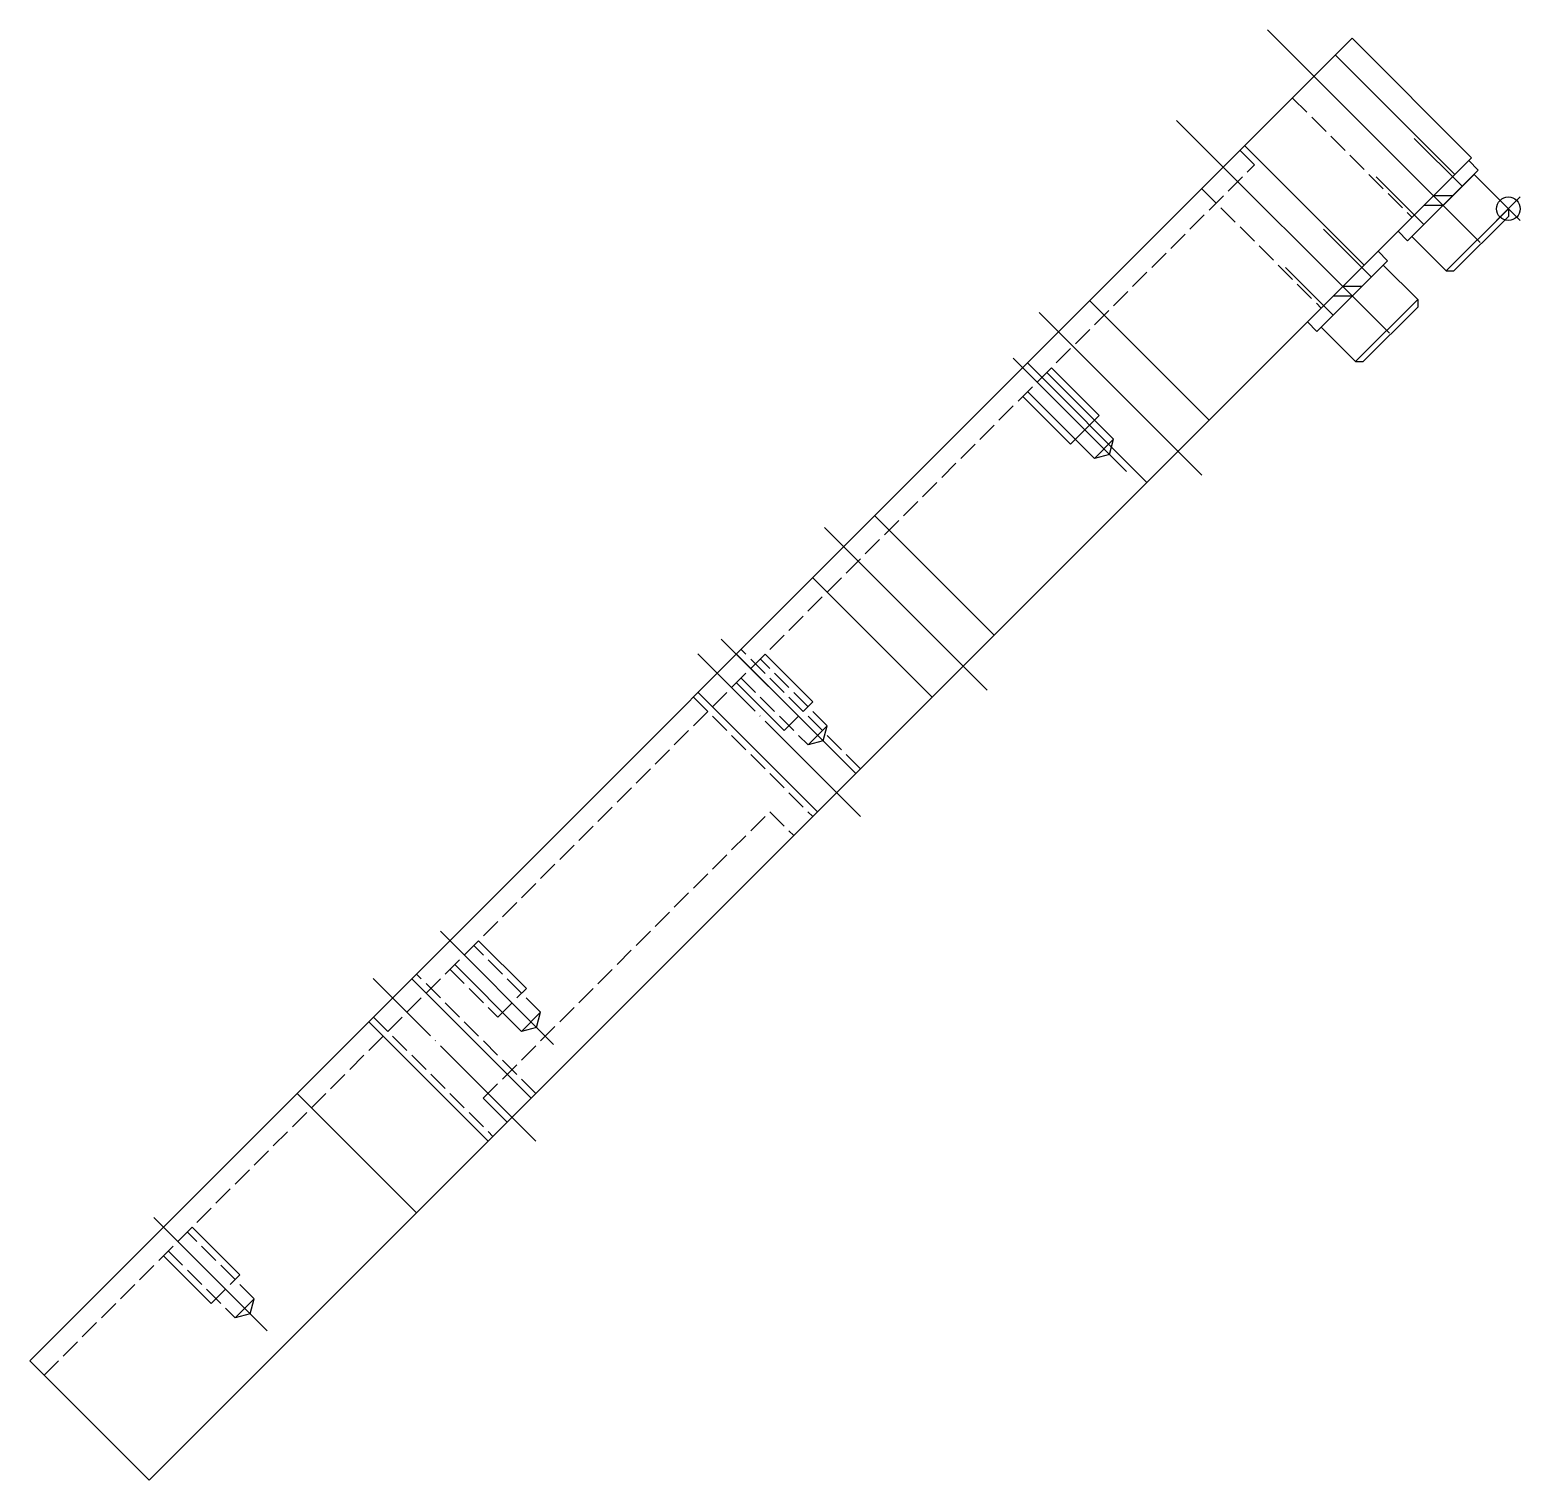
# Model space of a CAD drawing. Extents: x 336 to 556, y 737 to 951.
import ezdxf

# ---------------------------------------------------------------- set-up
doc = ezdxf.new("R2010")
doc.units = 0
doc.header["$MEASUREMENT"] = 0
doc.linetypes.add('CENTER', pattern=[22, 20, -1, 0, -1])
doc.linetypes.add('DASHED', pattern=[4, 3, -1])
doc.layers.get('0').update_dxf_attribs({"linetype": 'CONTINUOUS'})
doc.layers.add('$PARTREF_BOM', color=7, linetype='CONTINUOUS')
doc.styles.get("Standard").update_dxf_attribs({"font": 'txt.shx', "bigfont": 'chineset.shx'})

# ---------------------------------------------------------------- blocks, each defined once
blk = doc.blocks.new('PARTREF')
at = {"layer": '$PARTREF_BOM', "color": 2}
for p, q in [((-1.75, -1.75), (1.75, 1.75)), ((-1.75, 1.75), (1.75, -1.75))]:
    blk.add_line(p, q, dxfattribs=at)
blk.add_circle((0, 0), 1.75, dxfattribs=at)
at = {"layer": '$PARTREF_BOM', "color": 2, "flags": 1}
for tag, p in [('TAG5', (-16.09, -4.95)), ('TAG10', (-5.65, -5)), ('TAG15', (5.59, -4.74)), ('TAG4', (-16.09, -8.95)), ('TAG9', (-5.65, -9)), ('TAG14', (5.59, -8.74)), ('TAG3', (-16.09, -12.95)), ('TAG8', (-5.65, -13)), ('TAG13', (5.59, -12.74)), ('TAG2', (-16.09, -16.95)), ('TAG7', (-5.65, -17)), ('TAG12', (5.59, -16.74)), ('TAG1', (-16.09, -20.95)), ('TAG6', (-5.65, -21)), ('TAG11', (5.59, -20.74))]:
    blk.add_attdef(tag, p, '', height=2.5, dxfattribs=at)

msp = doc.modelspace()

# ---------------------------------------------------------------- linework, layer by layer
at = {"color": 7, "linetype": 'CONTINUOUS'}
for p, q in [((518.94, 951.42), (550.44, 919.91)), ((335.64, 754.29), (531.51, 950.16)), ((531.51, 950.16), (549.19, 932.48)), ((529.03, 947.69), (546.71, 930.01)), ((505.5, 937.99), (537.01, 906.48)), ((515.6, 934.25), (533.28, 916.57)), ((547.77, 928.24), (540.7, 935.31)), ((353.32, 736.62), (549.19, 932.48)), ((514.89, 933.55), (517.01, 931.42)), ((548.76, 932.06), (538.3, 921.6)), ((548.76, 932.06), (550.18, 930.65)), ((542.11, 922.59), (535.04, 929.66)), ((550.18, 930.65), (539.71, 920.18)), ((540.35, 920.82), (549.54, 930.01)), ((549.54, 930.01), (554.63, 924.92)), ((544.94, 925.41), (542.11, 925.41)), ((546.36, 926.83), (543.53, 926.83)), ((545.44, 915.73), (554.63, 924.92)), ((554.63, 924.92), (554.63, 923.79)), ((546.57, 915.73), (554.63, 923.79)), ((534.34, 914.81), (527.27, 921.88)), ((538.3, 921.6), (539.71, 920.18)), ((540.35, 920.82), (545.44, 915.73)), ((535.33, 918.63), (524.86, 908.16)), ((535.33, 918.63), (536.74, 917.21)), ((528.68, 909.15), (521.61, 916.22)), ((536.74, 917.21), (526.28, 906.75)), ((526.91, 907.38), (536.1, 916.57)), ((536.1, 916.57), (541.2, 911.48)), ((545.44, 915.73), (546.57, 915.73)), ((531.51, 911.98), (528.68, 911.98)), ((532.92, 913.39), (530.09, 913.39)), ((485.15, 909.54), (509.23, 885.46)), ((492.62, 911.27), (510.29, 893.59)), ((532, 902.29), (541.2, 911.48)), ((533.13, 902.29), (541.2, 910.35)), ((541.2, 911.48), (541.2, 910.35)), ((524.86, 908.16), (526.28, 906.75)), ((526.91, 907.38), (532, 902.29)), ((481.3, 902.79), (498.07, 886.02)), ((483.42, 902.08), (501.1, 884.4)), ((496.15, 890.77), (486.25, 900.66)), ((494.03, 894.3), (486.96, 901.37)), ((532, 902.29), (533.13, 902.29)), ((482.72, 897.13), (489.79, 890.06)), ((483.42, 897.84), (493.32, 887.94)), ((489.79, 890.06), (494.03, 894.3)), ((493.32, 887.94), (496.15, 890.77)), ((495.55, 888.53), (496.15, 890.77)), ((460.8, 879.45), (478.47, 861.77)), ((453.33, 877.72), (477.41, 853.64)), ((451.6, 870.26), (469.28, 852.58)), ((457.97, 841.27), (440.29, 858.95)), ((451.6, 851.87), (444.53, 858.95)), ((440.29, 854.7), (447.36, 847.63)), ((434.63, 853.29), (452.31, 835.61)), ((450.9, 845.51), (453.73, 848.34)), ((453.13, 846.11), (453.73, 848.34)), ((396.45, 817.93), (413.22, 801.16)), ((409.18, 809.45), (402.11, 816.52)), ((398.57, 812.98), (408.47, 803.08)), ((409.89, 793.18), (392.21, 810.86)), ((408.47, 803.08), (411.3, 805.91)), ((410.7, 803.68), (411.3, 805.91)), ((385.84, 804.5), (403.52, 786.82)), ((375.24, 793.89), (392.91, 776.21)), ((402.81, 793.18), (406.35, 789.65)), ((354.02, 775.51), (370.8, 758.74)), ((366.75, 767.02), (359.68, 774.09)), ((355.44, 769.85), (362.51, 762.78)), ((366.04, 760.66), (368.87, 763.49)), ((368.28, 761.26), (368.87, 763.49)), ((335.64, 754.29), (353.32, 736.62))]:
    msp.add_line(p, q, dxfattribs=at)
at = {"color": 3, "linetype": 'DASHED'}
for p, q in [((522.67, 941.32), (540.35, 923.65)), ((337.76, 752.17), (517.01, 931.42)), ((509.23, 927.89), (526.91, 910.21)), ((495.55, 888.53), (493.32, 887.94)), ((458.68, 841.97), (441, 859.65)), ((453.73, 848.34), (443.83, 858.24)), ((441, 855.41), (450.9, 845.51)), ((433.93, 852.58), (451.6, 834.9)), ((447.36, 847.63), (451.6, 851.87)), ((453.13, 846.11), (450.9, 845.51)), ((402.81, 793.18), (445.24, 835.61)), ((445.24, 835.61), (448.78, 832.08)), ((411.3, 805.91), (401.4, 815.81)), ((410.59, 793.89), (392.91, 811.57)), ((397.86, 812.28), (404.94, 805.21)), ((404.94, 805.21), (409.18, 809.45)), ((386.55, 805.21), (404.23, 787.53)), ((410.7, 803.68), (408.47, 803.08)), ((368.87, 763.49), (358.97, 773.39)), ((356.15, 770.56), (366.04, 760.66)), ((362.51, 762.78), (366.75, 767.02)), ((368.28, 761.26), (366.04, 760.66))]:
    msp.add_line(p, q, dxfattribs=at)
at = {"color": 1, "linetype": 'CENTER'}
for p, q in [((438.05, 861.18), (455.65, 843.59)), ((458.68, 834.9), (434.59, 858.99)), ((410.59, 786.82), (386.51, 810.9))]:
    msp.add_line(p, q, dxfattribs=at)

# ---------------------------------------------------------------- block references
at = {"color": 7}
msp.add_blockref('PARTREF', (554.63, 924.92), dxfattribs=at)

doc.saveas('drawing.dxf')
